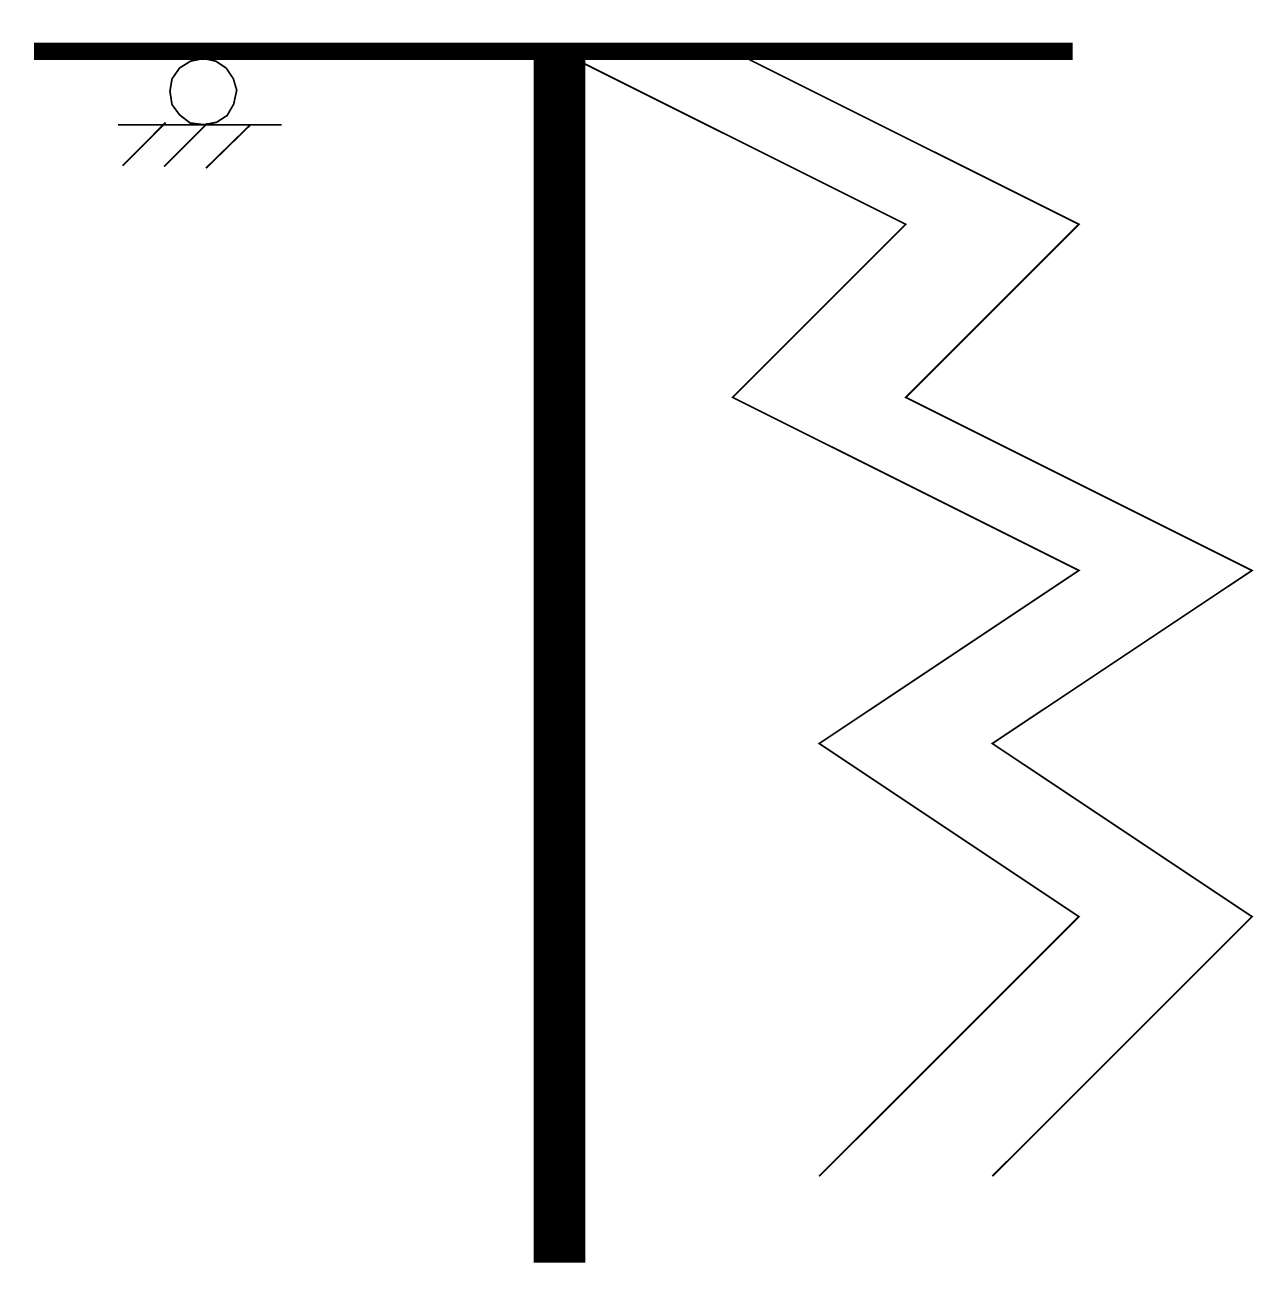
# Model space of a CAD drawing. Extents: x 3.91 to 11.01, y -0.15 to 7.15.
import ezdxf

# ---------------------------------------------------------------- set-up
doc = ezdxf.new("R2010")
doc.units = 0
doc.header["$MEASUREMENT"] = 0
doc.layers.get('0').update_dxf_attribs({"linetype": 'CONTINUOUS'})

msp = doc.modelspace()

# ---------------------------------------------------------------- linework, layer by layer
for points, const_width in [([(7, 7), (7, 0)], 0.3), ([(3.964, 6.9995), (9.964, 6.9995)], 0.1), ([(7, 7), (9, 6), (8, 5), (10, 4), (8.5, 3), (10, 2), (8.5, 0.5)], 0.01), ([(4.4497, 6.5742), (5.3949, 6.5742)], 0.01), ([(4.7251, 6.5884), (4.4759, 6.3378)], 0.01), ([(4.9653, 6.5837), (4.7157, 6.3332)], 0.01), ([(5.2135, 6.5742), (4.9582, 6.3249)], 0.01)]:
    msp.add_lwpolyline(points, dxfattribs=dict(const_width=const_width))
at = {"const_width": 0.01}
msp.add_lwpolyline([(4.7498, 6.7689), (4.7616, 6.6919), (4.8051, 6.6326), (4.8664, 6.5852), (4.9455, 6.5754), (5.0187, 6.5892), (5.08, 6.6287), (5.1176, 6.6938), (5.1354, 6.7748), (5.1156, 6.8419), (5.0741, 6.9031), (5.0147, 6.9426), (4.9436, 6.9584), (4.8684, 6.9426), (4.8051, 6.9031), (4.7616, 6.8399)], close=True, dxfattribs=at)
at = {"linetype": 'CONTINUOUS', "const_width": 0.01}
msp.add_lwpolyline([(8, 7), (10, 6), (9, 5), (11, 4), (9.5, 3), (11, 2), (9.5, 0.5)], dxfattribs=at)

doc.saveas('drawing.dxf')
